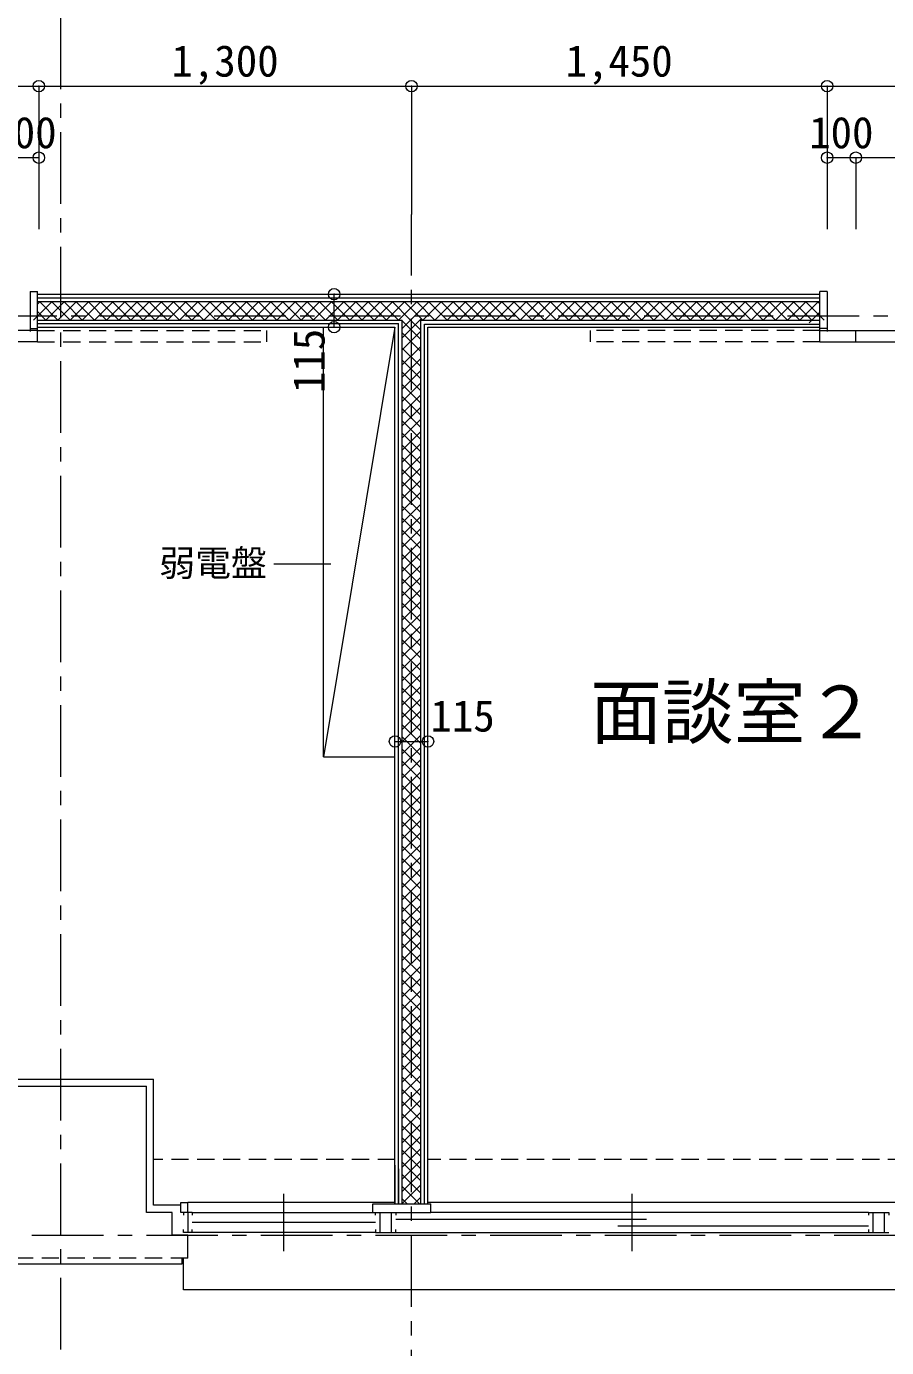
# Model space of a CAD drawing. Units: millimetres at full size, sheet at 1:50. Extents: x -17874 to 19699, y -20565 to 13459.
# Drawn here: x 2839 to 5839, y -8786 to -4174 of the extents above; entities that cross this region are included whole.
import ezdxf
from ezdxf.enums import TextEntityAlignment as Align

# ---------------------------------------------------------------- set-up
doc = ezdxf.new("R2010")
doc.units = ezdxf.units.MM
doc.header["$LTSCALE"] = 50
doc.header["$PDMODE"] = 32
doc.header["$PDSIZE"] = 40
doc.linetypes.add('CHAIN1', pattern=[8, 5, -1, 1, -1])
doc.linetypes.add('DASHED1', pattern=[1.8, 1.2, -0.6])
for name, color, linetype, lineweight in [('1-0_表（線_固定）', 4, 'Continuous', 9), ('1-1_表（文字_固定）', 4, 'CHAIN1', 9), ('1-2', 3, 'Continuous', 18), ('1-3', 7, 'Continuous', 13), ('1-4', 4, 'Continuous', 9), ('1-5_建具姿図', 3, 'Continuous', 13), ('1-6', 7, 'Continuous', 13), ('1-8', 134, 'Continuous', 5)]:
    doc.layers.add(name, color=color, linetype=linetype, lineweight=lineweight)
doc.styles.add('ＭＳ ゴシック', font='')
doc.styles.get('ＭＳ ゴシック').set_extended_font_data('MS Gothic')

msp = doc.modelspace()

# ---------------------------------------------------------------- linework, layer by layer
at = {"layer": '1-0_表（線_固定）'}
for p, q in [((2656.93, -7874.31), (3256.93, -7874.31)), ((3256.93, -8314.31), (3256.93, -7874.31)), ((4124.43, -8149.31), (4124.43, -8284.31)), ((4136.93, -8161.81), (4136.93, -8284.31)), ((3346.93, -8314.31), (3256.93, -8314.31))]:
    msp.add_line(p, q, dxfattribs=at)
msp.add_lwpolyline([(3401.93, -8394.31), (3346.93, -8394.31), (3346.93, -8314.31)], dxfattribs=at)
at = {"layer": '1-1_表（文字_固定）'}
for p, q in [((2956.93, 8656.68), (2956.93, -9444.31)), ((4181.93, -9444.31), (4181.93, -4830.36)), ((-2505.88, -5184.31), (9251.93, -5184.31)), ((-14343.07, -8394.31), (16727.12, -8394.31))]:
    msp.add_line(p, q, dxfattribs=at)
at = {"layer": '1-2', "color": 7, "lineweight": 13}
for p, q in [((1981.94, -4382.62), (2881.94, -4382.62)), ((2881.94, -4382.62), (4181.93, -4382.62)), ((4181.93, -4382.62), (5631.89, -4382.62)), ((5631.89, -4382.62), (6531.89, -4382.62)), ((5731.89, -4632.62), (5631.89, -4632.62)), ((6531.89, -4632.62), (5731.89, -4632.62))]:
    msp.add_line(p, q, dxfattribs=at)
at = {"layer": '1-2'}
for p, q in [((2876.94, -5109.31), (5606.89, -5109.31)), ((2876.94, -5224.31), (4124.43, -5224.31)), ((4124.43, -8284.31), (4124.43, -5224.31)), ((4239.43, -5224.31), (4852.23, -5224.31)), ((4239.43, -8284.31), (4239.43, -5224.31)), ((2631.93, -7849.31), (3281.93, -7849.31)), ((3281.93, -8289.31), (3281.93, -7849.31)), ((3376.93, -8289.31), (3281.93, -8289.31)), ((4046.93, -8284.31), (4249.43, -8284.31)), ((4046.93, -8314.31), (4046.93, -8284.31)), ((4249.43, -8314.31), (4249.43, -8284.31)), ((4046.93, -8314.31), (4249.43, -8314.31)), ((3401.93, -8474.31), (3401.93, -8394.31)), ((3401.93, -8474.31), (3381.93, -8474.31)), ((3381.93, -8494.31), (3381.93, -8474.31)), ((2531.93, -8494.31), (3381.93, -8494.31))]:
    msp.add_line(p, q, dxfattribs=at)
at = {"layer": '1-3', "linetype": 'DASHED1'}
msp.add_line((3401.93, -8474.31), (-5873.07, -8474.31), dxfattribs=at)
at = {"layer": '1-4', "color": 7, "lineweight": 13}
for p, q in [((2851.94, -5099.31), (2876.94, -5099.31)), ((2851.94, -5099.31), (2851.94, -5239.31)), ((2876.94, -5239.31), (2876.94, -5099.31)), ((5631.89, -5099.31), (5606.89, -5099.31)), ((5606.89, -5239.31), (5606.89, -5099.31)), ((5631.89, -5099.31), (5631.89, -5239.31)), ((2876.94, -5235.31), (1981.94, -5235.31)), ((2851.94, -5229.31), (2876.94, -5229.31)), ((2876.94, -5275.31), (2876.94, -5235.31)), ((3874.43, -6724.31), (3874.43, -5224.31)), ((4124.43, -5224.31), (3874.43, -6724.31)), ((5631.89, -5229.31), (5606.89, -5229.31)), ((5606.89, -5275.31), (5606.89, -5235.31)), ((5606.89, -5235.31), (6531.89, -5235.31)), ((2876.94, -5275.31), (1981.94, -5275.31)), ((5606.89, -5275.31), (6531.89, -5275.31)), ((3900.08, -6051.78), (3701.29, -6051.78)), ((3874.43, -6724.31), (4124.43, -6724.31))]:
    msp.add_line(p, q, dxfattribs=at)
at = {"layer": '1-4', "linetype": 'DASHED1'}
for p, q in [((2876.94, -5235.31), (3676.94, -5235.31)), ((3676.94, -5275.31), (3676.94, -5235.31)), ((4806.89, -5275.31), (4806.89, -5235.31)), ((5606.89, -5235.31), (4806.89, -5235.31)), ((5731.89, -5275.31), (5731.89, -5235.31)), ((2876.94, -5275.31), (3676.94, -5275.31)), ((5606.89, -5275.31), (4806.89, -5275.31))]:
    msp.add_line(p, q, dxfattribs=at)
at = {"layer": '1-4', "color": 3, "lineweight": 18}
msp.add_line((4852.23, -5224.31), (5606.89, -5224.31), dxfattribs=at)
at = {"layer": '1-4', "color": 2, "linetype": 'DASHED1', "lineweight": 13}
for p, q in [((4124.43, -8129.31), (3281.93, -8129.31)), ((6624.43, -8129.31), (4239.43, -8129.31))]:
    msp.add_line(p, q, dxfattribs=at)
at = {"layer": '1-4'}
for p, q in [((3736.93, -8449.31), (3736.93, -8249.31)), ((4951.93, -8449.31), (4951.93, -8249.31)), ((3376.93, -8279.31), (3401.93, -8279.31)), ((3376.93, -8314.31), (3376.93, -8279.31)), ((3401.93, -8314.31), (3401.93, -8279.31)), ((4124.43, -8279.31), (3401.93, -8279.31)), ((3416.93, -8314.31), (3376.93, -8314.31)), ((3386.93, -8314.31), (3386.93, -8324.31)), ((3401.93, -8314.31), (3401.93, -8384.31)), ((3416.93, -8314.31), (3416.93, -8324.31)), ((4056.93, -8314.31), (4126.93, -8314.31)), ((4056.93, -8324.31), (4056.93, -8314.31)), ((4071.93, -8314.31), (4071.93, -8384.31)), ((4111.93, -8384.31), (4111.93, -8314.31)), ((4126.93, -8314.31), (4126.93, -8324.31)), ((4126.93, -8314.31), (4246.98, -8314.31)), ((4126.93, -8337.64), (5001.43, -8337.64)), ((5776.93, -8314.31), (4246.98, -8314.31)), ((5776.93, -8314.31), (5776.93, -8324.31)), ((5791.93, -8314.31), (5791.93, -8384.31)), ((5831.93, -8384.31), (5831.93, -8314.31)), ((4056.93, -8349.31), (3416.93, -8349.31)), ((3416.93, -8384.31), (3416.93, -8374.31)), ((4056.93, -8384.31), (3416.93, -8384.31)), ((4126.93, -8384.31), (5776.93, -8384.31)), ((4902.43, -8360.97), (5776.93, -8360.97)), ((5776.93, -8374.31), (5776.93, -8384.31)), ((5776.93, -8384.31), (5846.93, -8384.31)), ((3386.93, -8584.31), (3386.93, -8474.31)), ((8951.93, -8584.31), (3386.93, -8584.31))]:
    msp.add_line(p, q, dxfattribs=at)
for points in [[(6624.43, -8279.31), (6621.11, -8279.31), (4239.43, -8279.31)], [(3416.93, -8314.31), (4048.3, -8314.31), (4056.93, -8314.31)], [(5776.93, -8314.31), (5846.93, -8314.31), (5846.93, -8324.31)], [(3416.93, -8384.31), (3386.93, -8384.31), (3386.93, -8374.31)], [(4056.93, -8374.31), (4056.93, -8384.31), (4126.93, -8384.31), (4126.93, -8374.31)]]:
    msp.add_lwpolyline(points, dxfattribs=at)
at = {"layer": '1-6'}
for p, q in [((2881.94, -4382.62), (2881.94, -4882.62)), ((4181.93, -4382.62), (4181.93, -4830.36)), ((5631.89, -4382.62), (5631.89, -4830.36)), ((2881.94, -4632.62), (2781.94, -4632.62)), ((5631.89, -4632.62), (5631.89, -4882.62)), ((5731.89, -4632.62), (5731.89, -4882.62))]:
    msp.add_line(p, q, dxfattribs=at)
at = {"layer": '1-6', "color": 2}
for p in [(2881.94, -4382.62), (4181.93, -4382.62), (5631.89, -4382.62), (2881.94, -4632.62), (5631.89, -4632.62), (5731.89, -4632.62)]:
    msp.add_point(p, dxfattribs=at)
at = {"layer": '1-8', "color": 7, "lineweight": 13}
for p, q in [((3911.93, -5224.31), (3911.93, -5109.31)), ((4124.43, -6670.31), (4239.43, -6670.31))]:
    msp.add_line(p, q, dxfattribs=at)
at = {"layer": '1-8'}
for p, q in [((2863.7, -5199.31), (2928.7, -5134.31)), ((2876.94, -5143.65), (2886.28, -5134.31)), ((2883.72, -5134.31), (2948.72, -5199.31)), ((2906.13, -5199.31), (2971.13, -5134.31)), ((2926.14, -5134.31), (2991.14, -5199.31)), ((2948.55, -5199.31), (3013.55, -5134.31)), ((2968.57, -5134.31), (3033.57, -5199.31)), ((2990.98, -5199.31), (3055.98, -5134.31)), ((3011, -5134.31), (3076, -5199.31)), ((3033.41, -5199.31), (3098.41, -5134.31)), ((3053.42, -5134.31), (3118.42, -5199.31)), ((3075.83, -5199.31), (3140.83, -5134.31)), ((3095.85, -5134.31), (3160.85, -5199.31)), ((3118.26, -5199.31), (3183.26, -5134.31)), ((3138.27, -5134.31), (3203.27, -5199.31)), ((3160.69, -5199.31), (3225.69, -5134.31)), ((3180.7, -5134.31), (3245.7, -5199.31)), ((3203.11, -5199.31), (3268.11, -5134.31)), ((3223.13, -5134.31), (3288.13, -5199.31)), ((3245.54, -5199.31), (3310.54, -5134.31)), ((3265.55, -5134.31), (3330.55, -5199.31)), ((3287.97, -5199.31), (3352.97, -5134.31)), ((3307.98, -5134.31), (3372.98, -5199.31)), ((3330.39, -5199.31), (3395.39, -5134.31)), ((3350.41, -5134.31), (3415.41, -5199.31)), ((3372.82, -5199.31), (3437.82, -5134.31)), ((3392.83, -5134.31), (3457.83, -5199.31)), ((3415.25, -5199.31), (3480.25, -5134.31)), ((3435.26, -5134.31), (3500.26, -5199.31)), ((3457.67, -5199.31), (3522.67, -5134.31)), ((3477.69, -5134.31), (3542.69, -5199.31)), ((3500.1, -5199.31), (3565.1, -5134.31)), ((3520.11, -5134.31), (3585.11, -5199.31)), ((3542.52, -5199.31), (3607.52, -5134.31)), ((3562.54, -5134.31), (3627.54, -5199.31)), ((3584.95, -5199.31), (3649.95, -5134.31)), ((3604.96, -5134.31), (3669.96, -5199.31)), ((3627.38, -5199.31), (3692.38, -5134.31)), ((3647.39, -5134.31), (3712.39, -5199.31)), ((3669.8, -5199.31), (3734.8, -5134.31)), ((3689.82, -5134.31), (3754.82, -5199.31)), ((3712.23, -5199.31), (3777.23, -5134.31)), ((3732.24, -5134.31), (3797.24, -5199.31)), ((3754.66, -5199.31), (3819.66, -5134.31)), ((3774.67, -5134.31), (3839.67, -5199.31)), ((3797.08, -5199.31), (3862.08, -5134.31)), ((3817.1, -5134.31), (3882.1, -5199.31)), ((3839.51, -5199.31), (3904.51, -5134.31)), ((3859.52, -5134.31), (3924.52, -5199.31)), ((3881.94, -5199.31), (3946.94, -5134.31)), ((3901.95, -5134.31), (3966.95, -5199.31)), ((3924.36, -5199.31), (3989.36, -5134.31)), ((3944.38, -5134.31), (4009.38, -5199.31)), ((3966.79, -5199.31), (4031.79, -5134.31)), ((3986.8, -5134.31), (4051.8, -5199.31)), ((4009.21, -5199.31), (4074.21, -5134.31)), ((4029.23, -5134.31), (4094.23, -5199.31)), ((4051.64, -5199.31), (4116.64, -5134.31)), ((4071.66, -5134.31), (4136.66, -5199.31)), ((4094.07, -5199.31), (4159.07, -5134.31)), ((4114.08, -5134.31), (4179.08, -5199.31)), ((4136.49, -5199.31), (4201.49, -5134.31)), ((4156.51, -5134.31), (4221.51, -5199.31)), ((4178.92, -5199.31), (4243.92, -5134.31)), ((4198.93, -5134.31), (4263.93, -5199.31)), ((4221.35, -5199.31), (4286.35, -5134.31)), ((4241.36, -5134.31), (4306.36, -5199.31)), ((4263.77, -5199.31), (4328.77, -5134.31)), ((4283.79, -5134.31), (4348.79, -5199.31)), ((4306.2, -5199.31), (4371.2, -5134.31)), ((4326.21, -5134.31), (4391.21, -5199.31)), ((4348.63, -5199.31), (4413.63, -5134.31)), ((4368.64, -5134.31), (4433.64, -5199.31)), ((4391.05, -5199.31), (4456.05, -5134.31)), ((4411.07, -5134.31), (4476.07, -5199.31)), ((4433.48, -5199.31), (4498.48, -5134.31)), ((4453.49, -5134.31), (4518.49, -5199.31)), ((4475.91, -5199.31), (4540.91, -5134.31)), ((4495.92, -5134.31), (4560.92, -5199.31)), ((4518.33, -5199.31), (4583.33, -5134.31)), ((4538.35, -5134.31), (4603.35, -5199.31)), ((4560.76, -5199.31), (4625.76, -5134.31)), ((4580.77, -5134.31), (4645.77, -5199.31)), ((4603.18, -5199.31), (4668.18, -5134.31)), ((4623.2, -5134.31), (4688.2, -5199.31)), ((4645.61, -5199.31), (4710.61, -5134.31)), ((4665.62, -5134.31), (4730.62, -5199.31)), ((4688.04, -5199.31), (4753.04, -5134.31)), ((4708.05, -5134.31), (4773.05, -5199.31)), ((4730.46, -5199.31), (4795.46, -5134.31)), ((4750.48, -5134.31), (4815.48, -5199.31)), ((4772.89, -5199.31), (4837.89, -5134.31)), ((4792.9, -5134.31), (4857.9, -5199.31)), ((4815.32, -5199.31), (4880.32, -5134.31)), ((4835.33, -5134.31), (4900.33, -5199.31)), ((4857.74, -5199.31), (4922.74, -5134.31)), ((4877.76, -5134.31), (4942.76, -5199.31)), ((4900.17, -5199.31), (4965.17, -5134.31)), ((4920.18, -5134.31), (4985.18, -5199.31)), ((4942.6, -5199.31), (5007.6, -5134.31)), ((4962.61, -5134.31), (5027.61, -5199.31)), ((4985.02, -5199.31), (5050.02, -5134.31)), ((5005.04, -5134.31), (5070.04, -5199.31)), ((5027.45, -5199.31), (5092.45, -5134.31)), ((5047.46, -5134.31), (5112.46, -5199.31)), ((5069.88, -5199.31), (5134.88, -5134.31)), ((5089.89, -5134.31), (5154.89, -5199.31)), ((5112.3, -5199.31), (5177.3, -5134.31)), ((5132.32, -5134.31), (5197.32, -5199.31)), ((5154.73, -5199.31), (5219.73, -5134.31)), ((5174.74, -5134.31), (5239.74, -5199.31)), ((5197.15, -5199.31), (5262.15, -5134.31)), ((5217.17, -5134.31), (5282.17, -5199.31)), ((5239.58, -5199.31), (5304.58, -5134.31)), ((5259.59, -5134.31), (5324.59, -5199.31)), ((5282.01, -5199.31), (5347.01, -5134.31)), ((5302.02, -5134.31), (5367.02, -5199.31)), ((5324.43, -5199.31), (5389.43, -5134.31)), ((5344.45, -5134.31), (5409.45, -5199.31)), ((5366.86, -5199.31), (5431.86, -5134.31)), ((5386.87, -5134.31), (5451.87, -5199.31)), ((5409.29, -5199.31), (5474.29, -5134.31)), ((5429.3, -5134.31), (5494.3, -5199.31)), ((5451.71, -5199.31), (5516.71, -5134.31)), ((5471.73, -5134.31), (5536.73, -5199.31)), ((5494.14, -5199.31), (5559.14, -5134.31)), ((5514.15, -5134.31), (5579.15, -5199.31)), ((5536.57, -5199.31), (5601.57, -5134.31)), ((5556.58, -5134.31), (5621.58, -5199.31)), ((5599.01, -5134.31), (5606.89, -5142.19)), ((2876.94, -5169.96), (2906.29, -5199.31)), ((4149.43, -5261.23), (4214.43, -5196.23)), ((4149.43, -5228.8), (4178.92, -5199.31)), ((4149.43, -5202.08), (4214.43, -5267.08)), ((4179.08, -5199.31), (4214.43, -5234.65)), ((5568.99, -5209.31), (5606.89, -5171.41)), ((4149.43, -5303.66), (4214.43, -5238.66)), ((4149.43, -5244.5), (4214.43, -5309.5)), ((4149.43, -5356.08), (4214.43, -5291.08)), ((4149.43, -5296.93), (4214.43, -5361.93)), ((4149.43, -5398.51), (4214.43, -5333.51)), ((4149.43, -5339.36), (4214.43, -5404.36)), ((4149.43, -5440.93), (4214.43, -5375.93)), ((4149.43, -5381.78), (4214.43, -5446.78)), ((4149.43, -5483.36), (4214.43, -5418.36)), ((4149.43, -5424.21), (4214.43, -5489.21)), ((4149.43, -5525.79), (4214.43, -5460.79)), ((4149.43, -5466.64), (4214.43, -5531.64)), ((4149.43, -5568.21), (4214.43, -5503.21)), ((4149.43, -5509.06), (4214.43, -5574.06)), ((4149.43, -5610.64), (4214.43, -5545.64)), ((4149.43, -5551.49), (4214.43, -5616.49)), ((4149.43, -5653.07), (4214.43, -5588.07)), ((4149.43, -5593.92), (4214.43, -5658.92)), ((4149.43, -5695.49), (4214.43, -5630.49)), ((4149.43, -5636.34), (4214.43, -5701.34)), ((4149.43, -5737.92), (4214.43, -5672.92)), ((4149.43, -5678.77), (4214.43, -5743.77)), ((4149.43, -5780.35), (4214.43, -5715.35)), ((4149.43, -5721.19), (4214.43, -5786.19)), ((4149.43, -5822.77), (4214.43, -5757.77)), ((4149.43, -5763.62), (4214.43, -5828.62)), ((4149.43, -5865.2), (4214.43, -5800.2)), ((4149.43, -5806.05), (4214.43, -5871.05)), ((4149.43, -5907.63), (4214.43, -5842.63)), ((4149.43, -5848.47), (4214.43, -5913.47)), ((4149.43, -5950.05), (4214.43, -5885.05)), ((4149.43, -5890.9), (4214.43, -5955.9)), ((4149.43, -5992.48), (4214.43, -5927.48)), ((4149.43, -5933.33), (4214.43, -5998.33)), ((4149.43, -6034.9), (4214.43, -5969.9)), ((4149.43, -5975.75), (4214.43, -6040.75)), ((4149.43, -6077.33), (4214.43, -6012.33)), ((4149.43, -6077.33), (4214.43, -6012.33)), ((4149.43, -6018.18), (4214.43, -6083.18)), ((4149.43, -6119.76), (4214.43, -6054.76)), ((4149.43, -6060.61), (4214.43, -6125.61)), ((4149.43, -6162.18), (4214.43, -6097.18)), ((4149.43, -6103.03), (4214.43, -6168.03)), ((4149.43, -6204.61), (4214.43, -6139.61)), ((4149.43, -6145.46), (4214.43, -6210.46)), ((4149.43, -6247.04), (4214.43, -6182.04)), ((4149.43, -6187.89), (4214.43, -6252.89)), ((4149.43, -6289.46), (4214.43, -6224.46)), ((4149.43, -6230.31), (4214.43, -6295.31)), ((4149.43, -6331.89), (4214.43, -6266.89)), ((4149.43, -6272.74), (4214.43, -6337.74)), ((4149.43, -6374.32), (4214.43, -6309.32)), ((4149.43, -6315.16), (4214.43, -6380.16)), ((4149.43, -6416.74), (4214.43, -6351.74)), ((4149.43, -6357.59), (4214.43, -6422.59)), ((4149.43, -6459.17), (4214.43, -6394.17)), ((4149.43, -6400.02), (4214.43, -6465.02)), ((4149.43, -6501.6), (4214.43, -6436.6)), ((4149.43, -6442.44), (4214.43, -6507.44)), ((4149.43, -6544.02), (4214.43, -6479.02)), ((4149.43, -6484.87), (4214.43, -6549.87)), ((4149.43, -6586.45), (4214.43, -6521.45)), ((4149.43, -6527.3), (4214.43, -6592.3)), ((4149.43, -6628.87), (4214.43, -6563.87)), ((4149.43, -6569.72), (4214.43, -6634.72)), ((4149.43, -6671.3), (4214.43, -6606.3)), ((4149.43, -6612.15), (4214.43, -6677.15)), ((4149.43, -6713.73), (4214.43, -6648.73)), ((4149.43, -6654.58), (4214.43, -6719.58)), ((4149.43, -6756.15), (4214.43, -6691.15)), ((4149.43, -6697), (4214.43, -6762)), ((4149.43, -6798.58), (4214.43, -6733.58)), ((4149.43, -6739.43), (4214.43, -6804.43)), ((4149.43, -6841.01), (4214.43, -6776.01)), ((4149.43, -6781.86), (4214.43, -6846.86)), ((4149.43, -6883.43), (4214.43, -6818.43)), ((4149.43, -6824.28), (4214.43, -6889.28)), ((4149.43, -6925.86), (4214.43, -6860.86)), ((4149.43, -6866.71), (4214.43, -6931.71)), ((4149.43, -6968.29), (4214.43, -6903.29)), ((4149.43, -6909.13), (4214.43, -6974.13)), ((4149.43, -7010.71), (4214.43, -6945.71)), ((4149.43, -6951.56), (4214.43, -7016.56)), ((4149.43, -7053.14), (4214.43, -6988.14)), ((4149.43, -6993.99), (4214.43, -7058.99)), ((4149.43, -7095.56), (4214.43, -7030.56)), ((4149.43, -7036.41), (4214.43, -7101.41)), ((4149.43, -7137.99), (4214.43, -7072.99)), ((4149.43, -7078.84), (4214.43, -7143.84)), ((4149.43, -7180.42), (4214.43, -7115.42)), ((4149.43, -7121.27), (4214.43, -7186.27)), ((4149.43, -7222.84), (4214.43, -7157.84)), ((4149.43, -7163.69), (4214.43, -7228.69)), ((4149.43, -7265.27), (4214.43, -7200.27)), ((4149.43, -7206.12), (4214.43, -7271.12)), ((4149.43, -7307.7), (4214.43, -7242.7)), ((4149.43, -7248.55), (4214.43, -7313.55)), ((4149.43, -7350.12), (4214.43, -7285.12)), ((4149.43, -7290.97), (4214.43, -7355.97)), ((4149.43, -7392.55), (4214.43, -7327.55)), ((4149.43, -7333.4), (4214.43, -7398.4)), ((4149.43, -7434.98), (4214.43, -7369.98)), ((4149.43, -7375.82), (4214.43, -7440.82)), ((4149.43, -7477.4), (4214.43, -7412.4)), ((4149.43, -7418.25), (4214.43, -7483.25)), ((4149.43, -7519.83), (4214.43, -7454.83)), ((4149.43, -7460.68), (4214.43, -7525.68)), ((4149.43, -7562.26), (4214.43, -7497.26)), ((4149.43, -7503.1), (4214.43, -7568.1)), ((4149.43, -7604.68), (4214.43, -7539.68)), ((4149.43, -7545.53), (4214.43, -7610.53)), ((4149.43, -7647.11), (4214.43, -7582.11)), ((4149.43, -7587.96), (4214.43, -7652.96)), ((4149.43, -7689.53), (4214.43, -7624.53)), ((4149.43, -7630.38), (4214.43, -7695.38)), ((4149.43, -7731.96), (4214.43, -7666.96)), ((4149.43, -7672.81), (4214.43, -7737.81)), ((4149.43, -7774.39), (4214.43, -7709.39)), ((4149.43, -7715.24), (4214.43, -7780.24)), ((4149.43, -7816.81), (4214.43, -7751.81)), ((4149.43, -7757.66), (4214.43, -7822.66)), ((4149.43, -7859.24), (4214.43, -7794.24)), ((4149.43, -7800.09), (4214.43, -7865.09)), ((4149.43, -7901.67), (4214.43, -7836.67)), ((4149.43, -7842.52), (4214.43, -7907.52)), ((4149.43, -7944.09), (4214.43, -7879.09)), ((4149.43, -7884.94), (4214.43, -7949.94)), ((4149.43, -7986.52), (4214.43, -7921.52)), ((4149.43, -7927.37), (4214.43, -7992.37)), ((4149.43, -8028.95), (4214.43, -7963.95)), ((4149.43, -7969.79), (4214.43, -8034.79)), ((4149.43, -8071.37), (4214.43, -8006.37)), ((4149.43, -8012.22), (4214.43, -8077.22)), ((4149.43, -8113.8), (4214.43, -8048.8)), ((4149.43, -8054.65), (4214.43, -8119.65)), ((4149.43, -8156.23), (4214.43, -8091.23)), ((4149.43, -8097.07), (4214.43, -8162.07)), ((4149.43, -8198.65), (4214.43, -8133.65)), ((4149.43, -8198.65), (4214.43, -8133.65)), ((4149.43, -8139.5), (4214.43, -8204.5)), ((4149.43, -8241.08), (4214.43, -8176.08)), ((4149.43, -8181.93), (4214.43, -8246.93)), ((4149.43, -8283.5), (4214.43, -8218.5)), ((4149.43, -8224.35), (4209.38, -8284.31)), ((4149.43, -8266.78), (4166.95, -8284.31)), ((4191.05, -8284.31), (4214.43, -8260.93))]:
    msp.add_line(p, q, dxfattribs=at)
at = {"layer": '1-8', "color": 4, "lineweight": 9}
for p, q in [((2876.94, -5121.81), (5606.89, -5121.81)), ((2876.94, -5134.31), (5606.89, -5134.31)), ((2876.94, -5199.31), (4149.43, -5199.31)), ((4149.43, -8284.31), (4149.43, -5199.31)), ((4214.43, -5199.31), (5606.89, -5199.31)), ((4214.43, -8284.31), (4214.43, -5199.31)), ((2876.94, -5211.81), (4136.93, -5211.81)), ((4136.93, -8284.31), (4136.93, -5211.81)), ((4226.93, -5213.31), (5606.89, -5213.31)), ((4226.93, -8284.31), (4226.93, -5213.31))]:
    msp.add_line(p, q, dxfattribs=at)
at = {"layer": '1-8', "color": 2}
for p in [(3911.93, -5109.31), (3911.93, -5224.31), (4124.43, -6670.31), (4239.43, -6670.31)]:
    msp.add_point(p, dxfattribs=at)

# ---------------------------------------------------------------- texts
at = {"layer": '1-4', "style": 'ＭＳ ゴシック'}
msp.add_text('弱電盤', height=91.64, dxfattribs=at).set_placement((3302.19, -6120.61), align=Align.BOTTOM_LEFT)
at = {"layer": '1-5_建具姿図', "style": 'ＭＳ ゴシック'}
msp.add_text('面談室２', height=183.3, dxfattribs=at).set_placement((4805.97, -6713.91), align=Align.BOTTOM_LEFT)
at = {"layer": '1-6', "style": 'ＭＳ ゴシック'}
for s, p in [('1,300', (3344.43, -4382.62)), ('1,450', (4719.41, -4382.62)), ('100', (2719.44, -4632.62)), ('100', (5569.39, -4632.62))]:
    msp.add_text(s, height=110, dxfattribs=at).set_placement(p, align=Align.BOTTOM_LEFT)
at = {"layer": '1-8', "color": 7, "style": 'ＭＳ ゴシック'}
msp.add_text('115', height=110, rotation=90, dxfattribs=at).set_placement((3911.93, -5454.35), align=Align.BOTTOM_LEFT)
msp.add_text('115', height=110, dxfattribs=at).set_placement((4247.92, -6668.95), align=Align.BOTTOM_LEFT)

doc.saveas('drawing.dxf')
